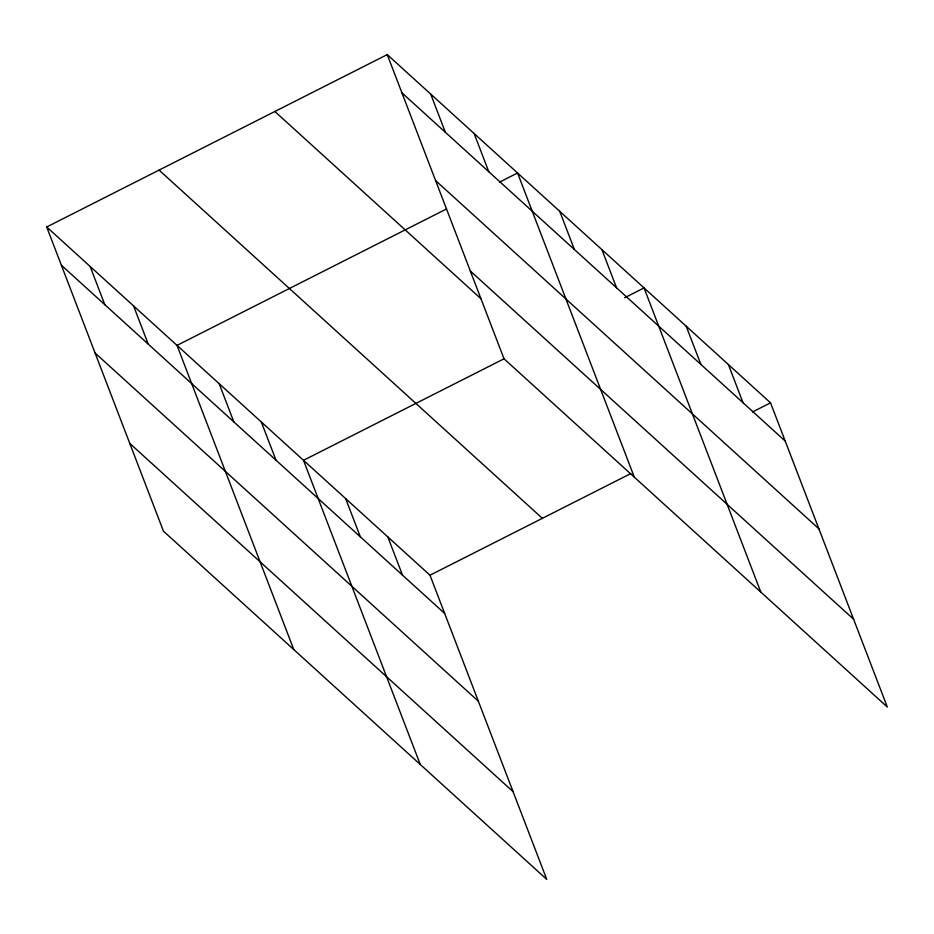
<?xml version="1.0" encoding="UTF-8"?>
<svg xmlns="http://www.w3.org/2000/svg" width="934" height="934" viewBox="0 0 934 934"><rect width="100%" height="100%" fill="white"/><g stroke="black" fill="none" stroke-linecap="round" stroke-linejoin="round"><path stroke-width="1.4" d="M46.7 226.985L429.99 575.227L546.752 879.396L163.462 531.166L46.7 226.985L387.248 54.604L770.538 402.834L887.3 707.015L504.01 358.773L387.248 54.604M446.522 208.959L177.016 345.393L293.778 649.562M499.48 182.153L517.564 173L634.326 477.169M504.348 358.633L303.503 460.31L420.265 764.479M624.683 297.724L644.051 287.917L760.813 592.098M429.99 575.227L630.835 473.55M752.454 411.987L770.538 402.834M401.924 92.816L785.214 441.058M435.618 180.589L818.896 528.819M470.327 271.012L853.606 619.242M274.865 111.485L481.08 298.845M159.084 170.105L542.374 518.335M61.375 265.209L444.654 613.44M95.058 352.97L478.348 701.212M129.768 443.393L513.058 791.635M728.38 364.529L743.044 402.752M686.221 326.223L700.885 364.447M601.893 249.612L616.568 287.835M559.735 211.306L574.398 249.53M474.133 133.539L488.797 171.751M430.691 94.065L445.366 132.289M387.82 536.922L402.496 575.134M345.662 498.616L360.337 536.828M261.345 422.005L276.009 460.217M219.175 383.699L233.85 421.911M133.574 305.92L148.249 344.144M90.143 266.459L104.806 304.671"/></g></svg>
